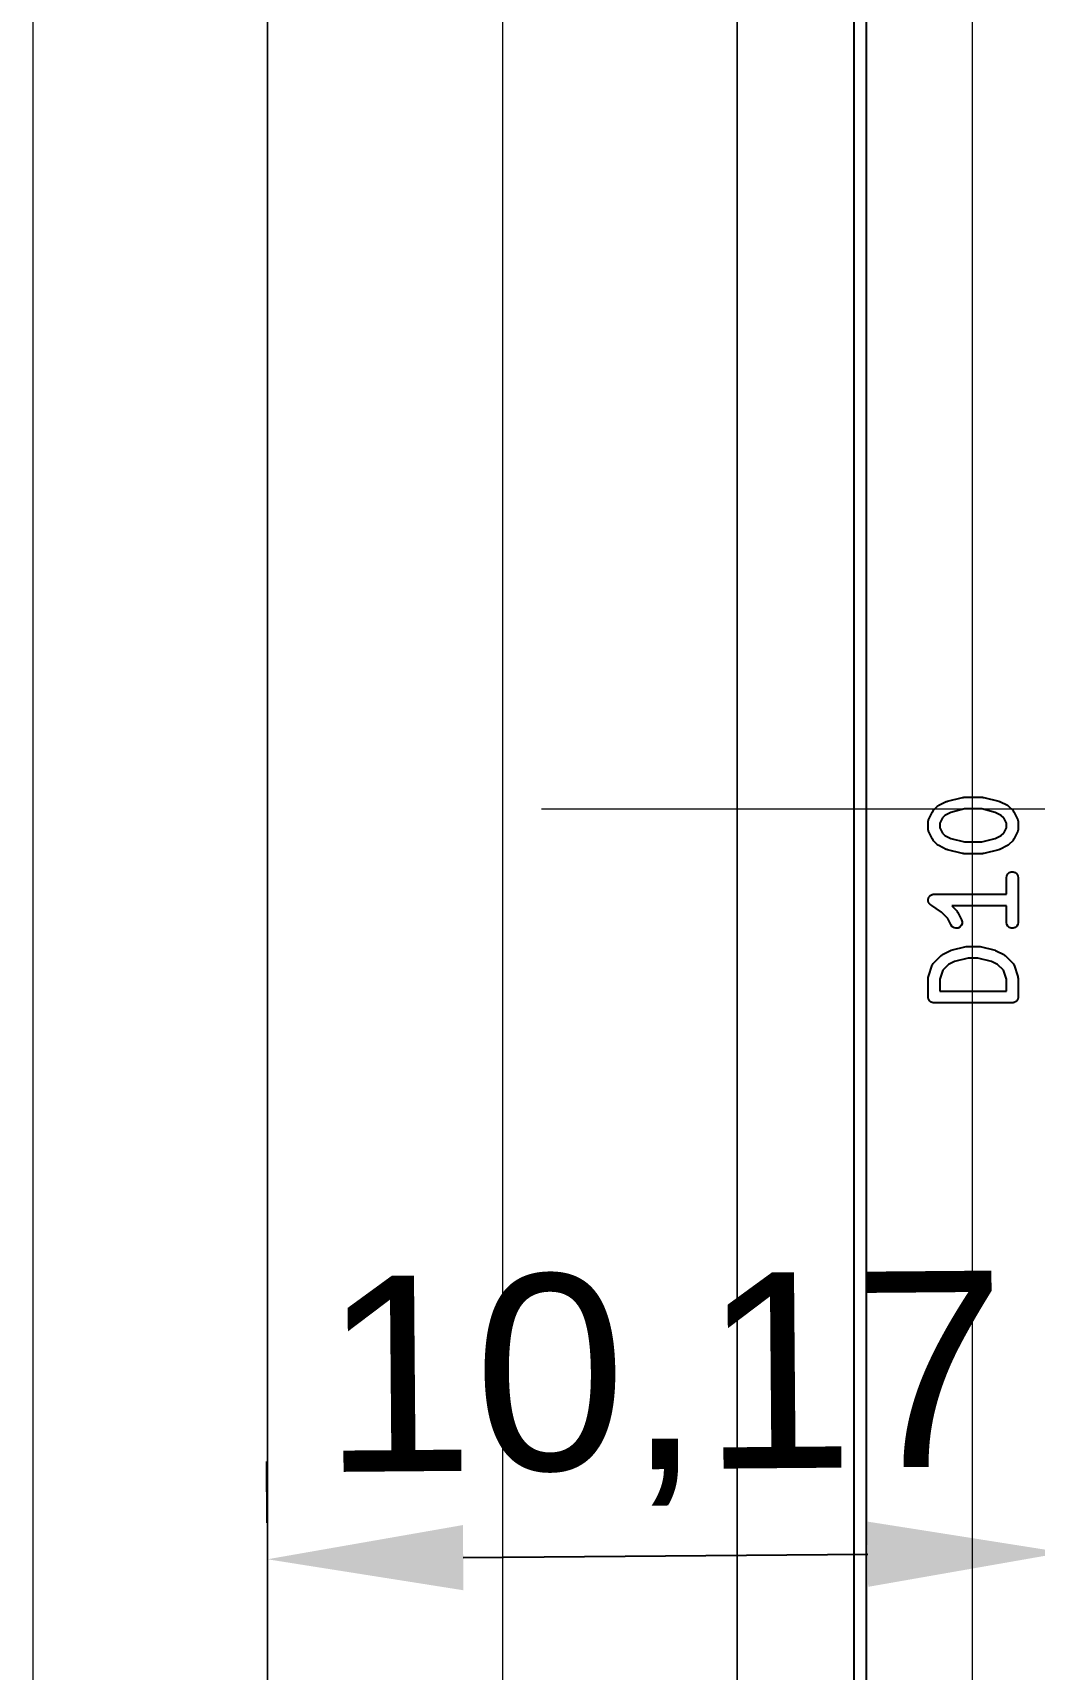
# Model space of a CAD drawing. Header units: millimetres. Extents: x 24 to 200, y 24 to 188.
# Drawn here: x 39.35 to 52.15, y 106.63 to 127.54 of the extents above; entities that cross this region are included whole.
import ezdxf

# ---------------------------------------------------------------- set-up
doc = ezdxf.new("R2010")
doc.units = ezdxf.units.MM
for name, color, linetype in [('0_底面', 51, 'Continuous'), ('1_PCB下', 5, 'Continuous'), ('2_Plate下', 3, 'Continuous'), ('3_SwitchPlate', 6, 'Continuous'), ('4_天板下', 40, 'Continuous'), ('5_左天板', 1, 'Continuous'), ('6_右天板', 230, 'Continuous'), ('7_PCBサンプル', 7, 'Continuous')]:
    doc.layers.add(name, color=color, linetype=linetype)
doc.layers.add('補助線', color=4, linetype='Continuous', lineweight=5, transparency=0.5)
doc.styles.get("Standard").update_dxf_attribs({"font": 'arial.ttf'})
doc.dimstyles.new('ISO-25', dxfattribs={"dimtxt": 2.5, "dimasz": 2.5, "dimexe": 1.25, "dimexo": 0.625, "dimtad": 1, "dimtxsty": 'Standard', "dimcen": 2.5, "dimadec": 0, "dimazin": 0, "dimtfac": 1, "dimtmove": 0, "dimatfit": 3, "dimfxl": 1, "dimarcsym": 0})

# ---------------------------------------------------------------- blocks, each defined once
blk = doc.blocks.new('hhskb2-F.SilkS')
at = {"layer": '7_PCBサンプル'}
for p, q in [((37.837, -69.0179), (37.8846, -68.9703)), ((37.8846, -68.9703), (37.8944, -68.9634)), ((37.8944, -68.9634), (37.9041, -68.9563)), ((37.9041, -68.9563), (37.9993, -68.9086)), ((37.9993, -68.9086), (38.0072, -68.9063)), ((38.0072, -68.9063), (38.0147, -68.903)), ((38.0147, -68.903), (38.2051, -68.8553)), ((38.2051, -68.8553), (38.2143, -68.8547)), ((38.2143, -68.8547), (38.2233, -68.8531)), ((38.2233, -68.8531), (38.4614, -68.8531)), ((38.4614, -68.8531), (38.4705, -68.8547)), ((38.4705, -68.8547), (38.4796, -68.8553)), ((38.4796, -68.8553), (38.6701, -68.903)), ((38.6701, -68.903), (38.6776, -68.9063)), ((38.6776, -68.9063), (38.6854, -68.9086)), ((38.6854, -68.9086), (38.7807, -68.9563)), ((38.7807, -68.9563), (38.7903, -68.9634)), ((38.7903, -68.9634), (38.8002, -68.9703)), ((38.8002, -68.9703), (38.8478, -69.0179)), ((37.7674, -69.1662), (37.7681, -69.1619)), ((37.7674, -69.2614), (37.7674, -69.1662)), ((37.7679, -69.1576), (37.7704, -69.1492)), ((37.7681, -69.1619), (37.7679, -69.1576)), ((37.7704, -69.1492), (37.7719, -69.1405)), ((37.7719, -69.1405), (37.7741, -69.1368)), ((37.7741, -69.1368), (37.7753, -69.1326)), ((37.7753, -69.1326), (37.8229, -69.0374)), ((37.8229, -69.0374), (37.8301, -69.0278)), ((37.8301, -69.0278), (37.837, -69.0179)), ((37.9516, -69.1154), (37.9174, -69.1839)), ((37.9174, -69.1839), (37.9174, -69.2437)), ((37.982, -69.085), (37.9516, -69.1154)), ((38.059, -69.0465), (37.982, -69.085)), ((38.2326, -69.0031), (38.059, -69.0465)), ((38.4522, -69.0031), (38.2326, -69.0031)), ((38.6257, -69.0465), (38.4522, -69.0031)), ((38.7027, -69.085), (38.6257, -69.0465)), ((38.7331, -69.1154), (38.7027, -69.085)), ((38.7674, -69.1839), (38.7331, -69.1154)), ((38.7674, -69.2437), (38.7674, -69.1839)), ((38.8478, -69.0179), (38.8547, -69.0278)), ((38.8547, -69.0278), (38.8618, -69.0374)), ((38.8618, -69.0374), (38.9095, -69.1326)), ((38.9095, -69.1326), (38.9107, -69.1368)), ((38.9107, -69.1368), (38.9129, -69.1405)), ((38.9129, -69.1405), (38.9144, -69.1492)), ((38.9144, -69.1492), (38.9169, -69.1576)), ((38.9169, -69.1576), (38.9166, -69.1619)), ((38.9166, -69.1619), (38.9174, -69.1662)), ((38.9174, -69.1662), (38.9174, -69.2614)), ((37.7681, -69.2657), (37.7674, -69.2614)), ((37.7679, -69.27), (37.7681, -69.2657)), ((37.7704, -69.2784), (37.7679, -69.27)), ((37.7719, -69.2871), (37.7704, -69.2784)), ((37.7741, -69.2908), (37.7719, -69.2871)), ((37.7753, -69.295), (37.7741, -69.2908)), ((37.8229, -69.3902), (37.7753, -69.295)), ((37.8301, -69.3999), (37.8229, -69.3902)), ((37.9174, -69.2437), (37.9516, -69.3122)), ((37.9516, -69.3122), (37.982, -69.3426)), ((37.982, -69.3426), (38.059, -69.3811)), ((38.059, -69.3811), (38.2326, -69.4245)), ((38.4522, -69.4245), (38.6257, -69.3811)), ((38.6257, -69.3811), (38.7027, -69.3426)), ((38.7027, -69.3426), (38.7331, -69.3122)), ((38.7331, -69.3122), (38.7674, -69.2437)), ((38.8618, -69.3902), (38.8547, -69.3999)), ((38.9095, -69.295), (38.8618, -69.3902)), ((38.9107, -69.2908), (38.9095, -69.295)), ((38.9129, -69.2871), (38.9107, -69.2908)), ((38.9144, -69.2784), (38.9129, -69.2871)), ((38.9169, -69.27), (38.9144, -69.2784)), ((38.9174, -69.2614), (38.9166, -69.2657)), ((38.9166, -69.2657), (38.9169, -69.27)), ((37.837, -69.4097), (37.8301, -69.3999)), ((37.8846, -69.4573), (37.837, -69.4097)), ((37.8944, -69.4642), (37.8846, -69.4573)), ((37.9041, -69.4714), (37.8944, -69.4642)), ((37.9993, -69.519), (37.9041, -69.4714)), ((38.0072, -69.5213), (37.9993, -69.519)), ((38.0147, -69.5247), (38.0072, -69.5213)), ((38.2051, -69.5723), (38.0147, -69.5247)), ((38.2143, -69.5729), (38.2051, -69.5723)), ((38.2233, -69.5745), (38.2143, -69.5729)), ((38.4614, -69.5745), (38.2233, -69.5745)), ((38.2326, -69.4245), (38.4522, -69.4245)), ((38.4705, -69.5729), (38.4614, -69.5745)), ((38.4796, -69.5723), (38.4705, -69.5729)), ((38.6701, -69.5247), (38.4796, -69.5723)), ((38.6776, -69.5213), (38.6701, -69.5247)), ((38.6854, -69.519), (38.6776, -69.5213)), ((38.7807, -69.4714), (38.6854, -69.519)), ((38.7903, -69.4642), (38.7807, -69.4714)), ((38.8002, -69.4573), (38.7903, -69.4642)), ((38.8478, -69.4097), (38.8002, -69.4573)), ((38.8547, -69.3999), (38.8478, -69.4097)), ((38.8049, -69.8155), (38.8294, -69.8066)), ((38.8294, -69.8066), (38.8554, -69.8066)), ((38.8554, -69.8066), (38.8799, -69.8155)), ((38.7674, -69.8805), (38.7719, -69.8548)), ((38.7674, -70.0912), (38.7674, -69.8805)), ((38.7719, -69.8548), (38.7849, -69.8323)), ((38.7849, -69.8323), (38.8049, -69.8155)), ((38.8799, -69.8155), (38.8998, -69.8323)), ((38.8998, -69.8323), (38.9129, -69.8548)), ((38.9129, -69.8548), (38.9174, -69.8805)), ((38.9174, -69.8805), (38.9174, -70.4519)), ((37.7675, -70.1614), (37.7685, -70.1573)), ((37.7685, -70.1703), (37.7675, -70.1614)), ((37.7685, -70.1532), (37.7716, -70.1448)), ((37.7685, -70.1573), (37.7685, -70.1532)), ((37.7685, -70.1792), (37.7685, -70.1703)), ((37.7699, -70.1831), (37.7685, -70.1792)), ((37.7704, -70.1873), (37.7699, -70.1831)), ((37.7744, -70.1953), (37.7704, -70.1873)), ((37.7716, -70.1448), (37.7737, -70.1361)), ((37.7737, -70.1361), (37.776, -70.1326)), ((37.7774, -70.2037), (37.7744, -70.1953)), ((37.776, -70.1326), (37.7774, -70.1287)), ((37.7774, -70.1287), (37.7832, -70.1218)), ((37.7801, -70.2069), (37.7774, -70.2037)), ((37.7819, -70.2106), (37.7801, -70.2069)), ((37.7884, -70.2168), (37.7819, -70.2106)), ((37.7832, -70.1218), (37.7881, -70.1144)), ((37.7881, -70.1144), (37.7915, -70.1119)), ((37.7942, -70.2236), (37.7884, -70.2168)), ((37.7915, -70.1119), (37.7942, -70.1087)), ((37.7942, -70.1087), (37.8019, -70.1043)), ((37.7978, -70.2257), (37.7942, -70.2236)), ((37.8008, -70.2286), (37.7978, -70.2257)), ((37.9375, -70.3197), (37.8008, -70.2286)), ((37.8019, -70.1043), (37.8091, -70.099)), ((37.8091, -70.099), (37.8131, -70.0978)), ((37.8131, -70.0978), (37.8167, -70.0957)), ((37.8167, -70.0957), (37.8255, -70.0942)), ((37.8255, -70.0942), (37.8341, -70.0916)), ((37.8341, -70.0916), (37.8383, -70.0919)), ((37.8383, -70.0919), (37.8424, -70.0912)), ((37.8424, -70.0912), (38.7674, -70.0912)), ((38.0188, -70.4011), (37.9375, -70.3197)), ((38.061, -70.4854), (38.0188, -70.4011)), ((38.7674, -70.2412), (38.0711, -70.2412)), ((38.0711, -70.2412), (38.1335, -70.3036)), ((38.1335, -70.3036), (38.1404, -70.3135)), ((38.1404, -70.3135), (38.1476, -70.3231)), ((38.1476, -70.3231), (38.1952, -70.4184)), ((38.1952, -70.4184), (38.2026, -70.4433)), ((38.7674, -70.4519), (38.7674, -70.2412)), ((38.0765, -70.5064), (38.061, -70.4854)), ((38.0983, -70.5207), (38.0765, -70.5064)), ((38.1236, -70.5268), (38.0983, -70.5207)), ((38.1495, -70.5238), (38.1236, -70.5268)), ((38.1728, -70.5121), (38.1495, -70.5238)), ((38.1907, -70.4932), (38.1728, -70.5121)), ((38.201, -70.4693), (38.1907, -70.4932)), ((38.2026, -70.4433), (38.201, -70.4693)), ((38.7719, -70.4776), (38.7674, -70.4519)), ((38.7849, -70.5001), (38.7719, -70.4776)), ((38.8049, -70.5169), (38.7849, -70.5001)), ((38.8294, -70.5258), (38.8049, -70.5169)), ((38.8554, -70.5258), (38.8294, -70.5258)), ((38.8799, -70.5169), (38.8554, -70.5258)), ((38.8998, -70.5001), (38.8799, -70.5169)), ((38.9129, -70.4776), (38.8998, -70.5001)), ((38.9174, -70.4519), (38.9129, -70.4776)), ((37.9517, -70.861), (38.0469, -70.8134)), ((38.0469, -70.8134), (38.0548, -70.8111)), ((38.0548, -70.8111), (38.0623, -70.8077)), ((38.0623, -70.8077), (38.2528, -70.7601)), ((38.2528, -70.7601), (38.2619, -70.7595)), ((38.2619, -70.7595), (38.271, -70.7579)), ((38.271, -70.7579), (38.4138, -70.7579)), ((38.4138, -70.7579), (38.4228, -70.7595)), ((38.4228, -70.7595), (38.432, -70.7601)), ((38.432, -70.7601), (38.6225, -70.8077)), ((38.6225, -70.8077), (38.63, -70.8111)), ((38.63, -70.8111), (38.6378, -70.8134)), ((38.6378, -70.8134), (38.7331, -70.861)), ((37.7712, -71.1425), (37.8188, -70.9996)), ((37.8188, -70.9996), (37.8209, -70.9958)), ((37.8209, -70.9958), (37.822, -70.9916)), ((37.822, -70.9916), (37.8271, -70.9844)), ((37.8271, -70.9844), (37.8313, -70.9767)), ((37.8313, -70.9767), (37.8345, -70.9738)), ((37.8345, -70.9738), (37.837, -70.9703)), ((37.837, -70.9703), (37.9322, -70.8751)), ((37.9556, -71.0638), (37.9174, -71.1784)), ((37.9322, -70.8751), (37.9421, -70.8682)), ((37.9421, -70.8682), (37.9517, -70.861)), ((38.0297, -70.9897), (37.9556, -71.0638)), ((38.1067, -70.9512), (38.0297, -70.9897)), ((38.2802, -70.9079), (38.1067, -70.9512)), ((38.4046, -70.9079), (38.2802, -70.9079)), ((38.5781, -70.9512), (38.4046, -70.9079)), ((38.6551, -70.9897), (38.5781, -70.9512)), ((38.7292, -71.0638), (38.6551, -70.9897)), ((38.7674, -71.1784), (38.7292, -71.0638)), ((38.7331, -70.861), (38.7427, -70.8682)), ((38.7427, -70.8682), (38.7526, -70.8751)), ((38.7526, -70.8751), (38.8478, -70.9703)), ((38.8478, -70.9703), (38.8503, -70.9738)), ((38.8503, -70.9738), (38.8535, -70.9767)), ((38.8535, -70.9767), (38.8577, -70.9844)), ((38.8577, -70.9844), (38.8627, -70.9916)), ((38.8627, -70.9916), (38.8639, -70.9958)), ((38.8639, -70.9958), (38.8659, -70.9996)), ((38.8659, -70.9996), (38.9135, -71.1425)), ((37.7674, -71.1662), (37.7695, -71.1543)), ((37.7674, -71.4043), (37.7674, -71.1662)), ((37.7695, -71.1543), (37.7712, -71.1425)), ((37.9174, -71.1784), (37.9174, -71.3293)), ((38.7674, -71.3293), (38.7674, -71.1784)), ((38.9135, -71.1425), (38.9153, -71.1543)), ((38.9153, -71.1543), (38.9174, -71.1662)), ((38.9174, -71.1662), (38.9174, -71.4043)), ((37.7685, -71.4107), (37.7674, -71.4043)), ((37.7685, -71.4173), (37.7685, -71.4107)), ((37.7708, -71.4235), (37.7685, -71.4173)), ((37.7719, -71.4299), (37.7708, -71.4235)), ((37.7752, -71.4356), (37.7719, -71.4299)), ((37.7774, -71.4418), (37.7752, -71.4356)), ((37.7816, -71.4468), (37.7774, -71.4418)), ((37.7849, -71.4525), (37.7816, -71.4468)), ((37.79, -71.4567), (37.7849, -71.4525)), ((37.7942, -71.4617), (37.79, -71.4567)), ((37.7999, -71.465), (37.7942, -71.4617)), ((37.8049, -71.4692), (37.7999, -71.465)), ((37.811, -71.4715), (37.8049, -71.4692)), ((37.8167, -71.4748), (37.811, -71.4715)), ((37.8232, -71.4759), (37.8167, -71.4748)), ((37.8294, -71.4781), (37.8232, -71.4759)), ((37.8359, -71.4781), (37.8294, -71.4781)), ((37.8424, -71.4793), (37.8359, -71.4781)), ((38.8424, -71.4793), (37.8424, -71.4793)), ((37.9174, -71.3293), (38.7674, -71.3293)), ((38.8488, -71.4781), (38.8424, -71.4793)), ((38.8554, -71.4781), (38.8488, -71.4781)), ((38.8616, -71.4759), (38.8554, -71.4781)), ((38.868, -71.4748), (38.8616, -71.4759)), ((38.8737, -71.4715), (38.868, -71.4748)), ((38.8799, -71.4692), (38.8737, -71.4715)), ((38.8849, -71.465), (38.8799, -71.4692)), ((38.8906, -71.4617), (38.8849, -71.465)), ((38.8948, -71.4567), (38.8906, -71.4617)), ((38.8998, -71.4525), (38.8948, -71.4567)), ((38.9031, -71.4468), (38.8998, -71.4525)), ((38.9073, -71.4418), (38.9031, -71.4468)), ((38.9096, -71.4356), (38.9073, -71.4418)), ((38.9129, -71.4299), (38.9096, -71.4356)), ((38.914, -71.4235), (38.9129, -71.4299)), ((38.9162, -71.4173), (38.914, -71.4235)), ((38.9174, -71.4043), (38.9162, -71.4107)), ((38.9162, -71.4107), (38.9162, -71.4173))]:
    blk.add_line(p, q, dxfattribs=at)
blk = doc.blocks.new('hhskb2-Edge.Cuts')
at = {"layer": '7_PCBサンプル'}
for p, q in [((36.825, -136.7), (36.825, -21.2)), ((36.975, -21.2), (36.975, -136.625))]:
    blk.add_line(p, q, dxfattribs=at)
blk = doc.blocks.new('*D9')
at = {"layer": 'Defpoints', "color": 0, "transparency": 33554687}
for p in [(52.524, 108.125), (42.355, 107.881), (52.525, 107.968)]:
    blk.add_point(p, dxfattribs=at)
at = {"layer": '補助線', "color": 0, "lineweight": -2, "transparency": 33554687}
for p, q in [((52.52, 108.593), (52.513, 109.375)), ((42.349, 108.506), (42.343, 109.289)), ((44.853, 108.06), (50.024, 108.104))]:
    blk.add_line(p, q, dxfattribs=at)
at = {"layer": '補助線', "color": 0, "transparency": 33554687}
for points in [[(50.027, 107.687), (50.02, 108.52), (52.524, 108.125)], [(44.85, 108.476), (44.857, 107.643), (42.353, 108.039)]]:
    blk.add_solid(points, dxfattribs=at)
at = {"layer": '補助線', "color": 0, "lineweight": 5, "transparency": 33554687, "insert": (47.42, 110.208), "char_height": 2.5, "attachment_point": 5, "rotation": 0.4868}
blk.add_mtext('10,17', dxfattribs=at)

msp = doc.modelspace()

# ---------------------------------------------------------------- linework, layer by layer
at = {"layer": '0_底面', "lineweight": 5, "transparency": 33554687}
msp.add_lwpolyline([(173.699, 177.7), (45.354, 177.7, 0.414214), (39.354, 171.7), (39.354, 45.35, 0.414214), (45.354, 39.35), (173.699, 39.35, 0.414214), (179.699, 45.35), (179.699, 171.7, 0.414214)], format="xyb", close=True, dxfattribs=at)
at = {"layer": '1_PCB下', "lineweight": 5, "transparency": 33554687}
msp.add_lwpolyline([(173.699, 177.7), (45.354, 177.7, 0.414214), (39.354, 171.7), (39.354, 45.35, 0.414214), (45.354, 39.35), (173.699, 39.35, 0.414214), (179.699, 45.35), (179.699, 171.7, 0.414214)], format="xyb", close=True, dxfattribs=at)
msp.add_lwpolyline([(170.699, 168.7), (48.354, 168.7), (48.354, 48.35), (170.699, 48.35), (170.699, 146.067), (170.699, 166.345)], close=True, dxfattribs=at)
at = {"layer": '2_Plate下', "lineweight": 5, "transparency": 33554687}
msp.add_lwpolyline([(39.354, 171.7), (39.354, 45.35, 0.414214), (45.354, 39.35), (173.699, 39.35, 0.414214), (179.699, 45.35), (179.699, 146.067), (170.699, 146.067), (170.699, 48.35), (48.354, 48.35), (48.354, 168.7), (87.058, 168.7), (87.058, 177.7), (45.354, 177.7, 0.414214)], format="xyb", close=True, dxfattribs=at)
at = {"layer": '3_SwitchPlate', "lineweight": 5, "transparency": 33554687}
msp.add_lwpolyline([(111.743, 148.569), (87.058, 148.569), (87.058, 177.7), (45.354, 177.7, 0.414214), (39.354, 171.7), (39.354, 45.35, 0.414214), (45.354, 39.35), (173.699, 39.35, 0.414214), (179.699, 45.35), (179.699, 146.067), (117.037, 146.067), (117.037, 166.345), (179.699, 166.345), (179.699, 171.7, 0.414214), (173.699, 177.7), (111.743, 177.7)], format="xyb", close=True, dxfattribs=at)
at = {"layer": '4_天板下', "lineweight": 5, "transparency": 33554687}
msp.add_lwpolyline([(48.354, 168.7), (48.354, 48.35), (42.354, 48.35), (42.354, 171.7, -0.414214), (45.354, 174.7), (48.354, 174.7)], format="xyb", close=True, dxfattribs=at)
at = {"layer": '5_左天板', "lineweight": 5, "transparency": 33554687}
msp.add_lwpolyline([(173.699, 177.7), (45.354, 177.7, 0.414214), (39.354, 171.7), (39.354, 45.35, 0.414214), (45.354, 39.35), (173.699, 39.35, 0.414214), (179.699, 45.35), (179.699, 171.7, 0.414214)], format="xyb", close=True, dxfattribs=at)
at = {"layer": '6_右天板', "lineweight": 5, "transparency": 33554687}
msp.add_lwpolyline([(173.699, 177.7), (45.354, 177.7, 0.414214), (39.354, 171.7), (39.354, 45.35, 0.414214), (45.354, 39.35), (173.699, 39.35, 0.414214), (179.699, 45.35), (179.699, 171.7, 0.414214)], format="xyb", close=True, dxfattribs=at)
at = {"layer": '補助線'}
for p, q in [((39.354, 187.173), (39.354, 28.589)), ((42.354, 187.173), (42.354, 28.589)), ((45.354, 187.173), (45.354, 28.589)), ((48.354, 187.173), (48.354, 28.589)), ((51.354, 187.173), (51.354, 28.589)), ((45.855, 117.625), (185.21, 117.625))]:
    msp.add_line(p, q, dxfattribs=at)

# ---------------------------------------------------------------- block references
for name in ['hhskb2-Edge.Cuts', 'hhskb2-F.SilkS']:
    msp.add_blockref(name, (13.025, 186.625))

# ---------------------------------------------------------------- dimensions: what is measured, and where the dimension line sits
at = {"layer": '補助線', "lineweight": 5, "transparency": 33554687}
dim = msp.add_aligned_dim(p1=(42.354, 107.881), p2=(52.525, 107.968), distance=0.157, dimstyle='ISO-25', override={"dimlfac": 1}, dxfattribs=at)
dim.commit()
dim.dimension.update_dxf_attribs({"geometry": '*D9', "text_midpoint": (47.42, 110.208)})

doc.saveas('drawing.dxf')
